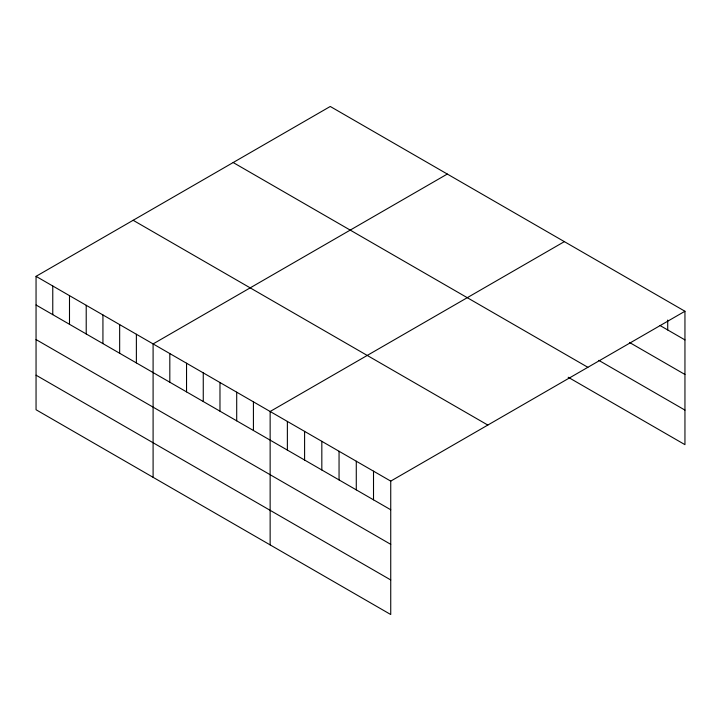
<?xml version="1.0" encoding="UTF-8"?>
<svg xmlns="http://www.w3.org/2000/svg" width="721" height="721" viewBox="0 0 721 721"><rect width="100%" height="100%" fill="white"/><g stroke="black" fill="none" stroke-linecap="round" stroke-linejoin="round"><path stroke-width="1.08" d="M36.05 276.341L390.737 481.114L390.737 614.526L36.05 409.744L36.05 276.341L330.263 106.474L684.95 311.256L684.95 444.659L568.184 377.245M447.308 174.049L153.095 343.917L153.095 477.32M564.354 241.634L270.141 411.493L270.141 544.896M390.737 481.114L684.95 311.256M660.066 325.541L684.95 339.906M629.442 342.43L684.95 374.478M598.809 360.365L684.95 410.096M233.171 162.531L587.858 367.304M133.142 220.284L487.829 425.066M36.05 304.992L390.737 509.765M36.05 339.564L390.737 544.337M36.05 375.181L390.737 579.954M667.718 320.043L667.718 329.957M373.514 471.173L373.514 499.824M356.282 461.224L356.282 489.874M339.05 451.274L339.05 479.934M321.827 441.333L321.827 469.984M304.595 431.383L304.595 460.034M287.373 421.443L287.373 450.093M253.422 401.84L253.422 430.491M236.704 392.188L236.704 420.839M219.977 382.527L219.977 411.186M203.259 372.874L203.259 401.534M186.541 363.222L186.541 391.873M169.814 353.569L169.814 382.22M136.377 334.265L136.377 362.915M119.659 324.612L119.659 353.263M102.932 314.951L102.932 343.611M86.214 305.298L86.214 333.949M69.495 295.646L69.495 324.297M52.768 285.994L52.768 314.644"/></g></svg>
